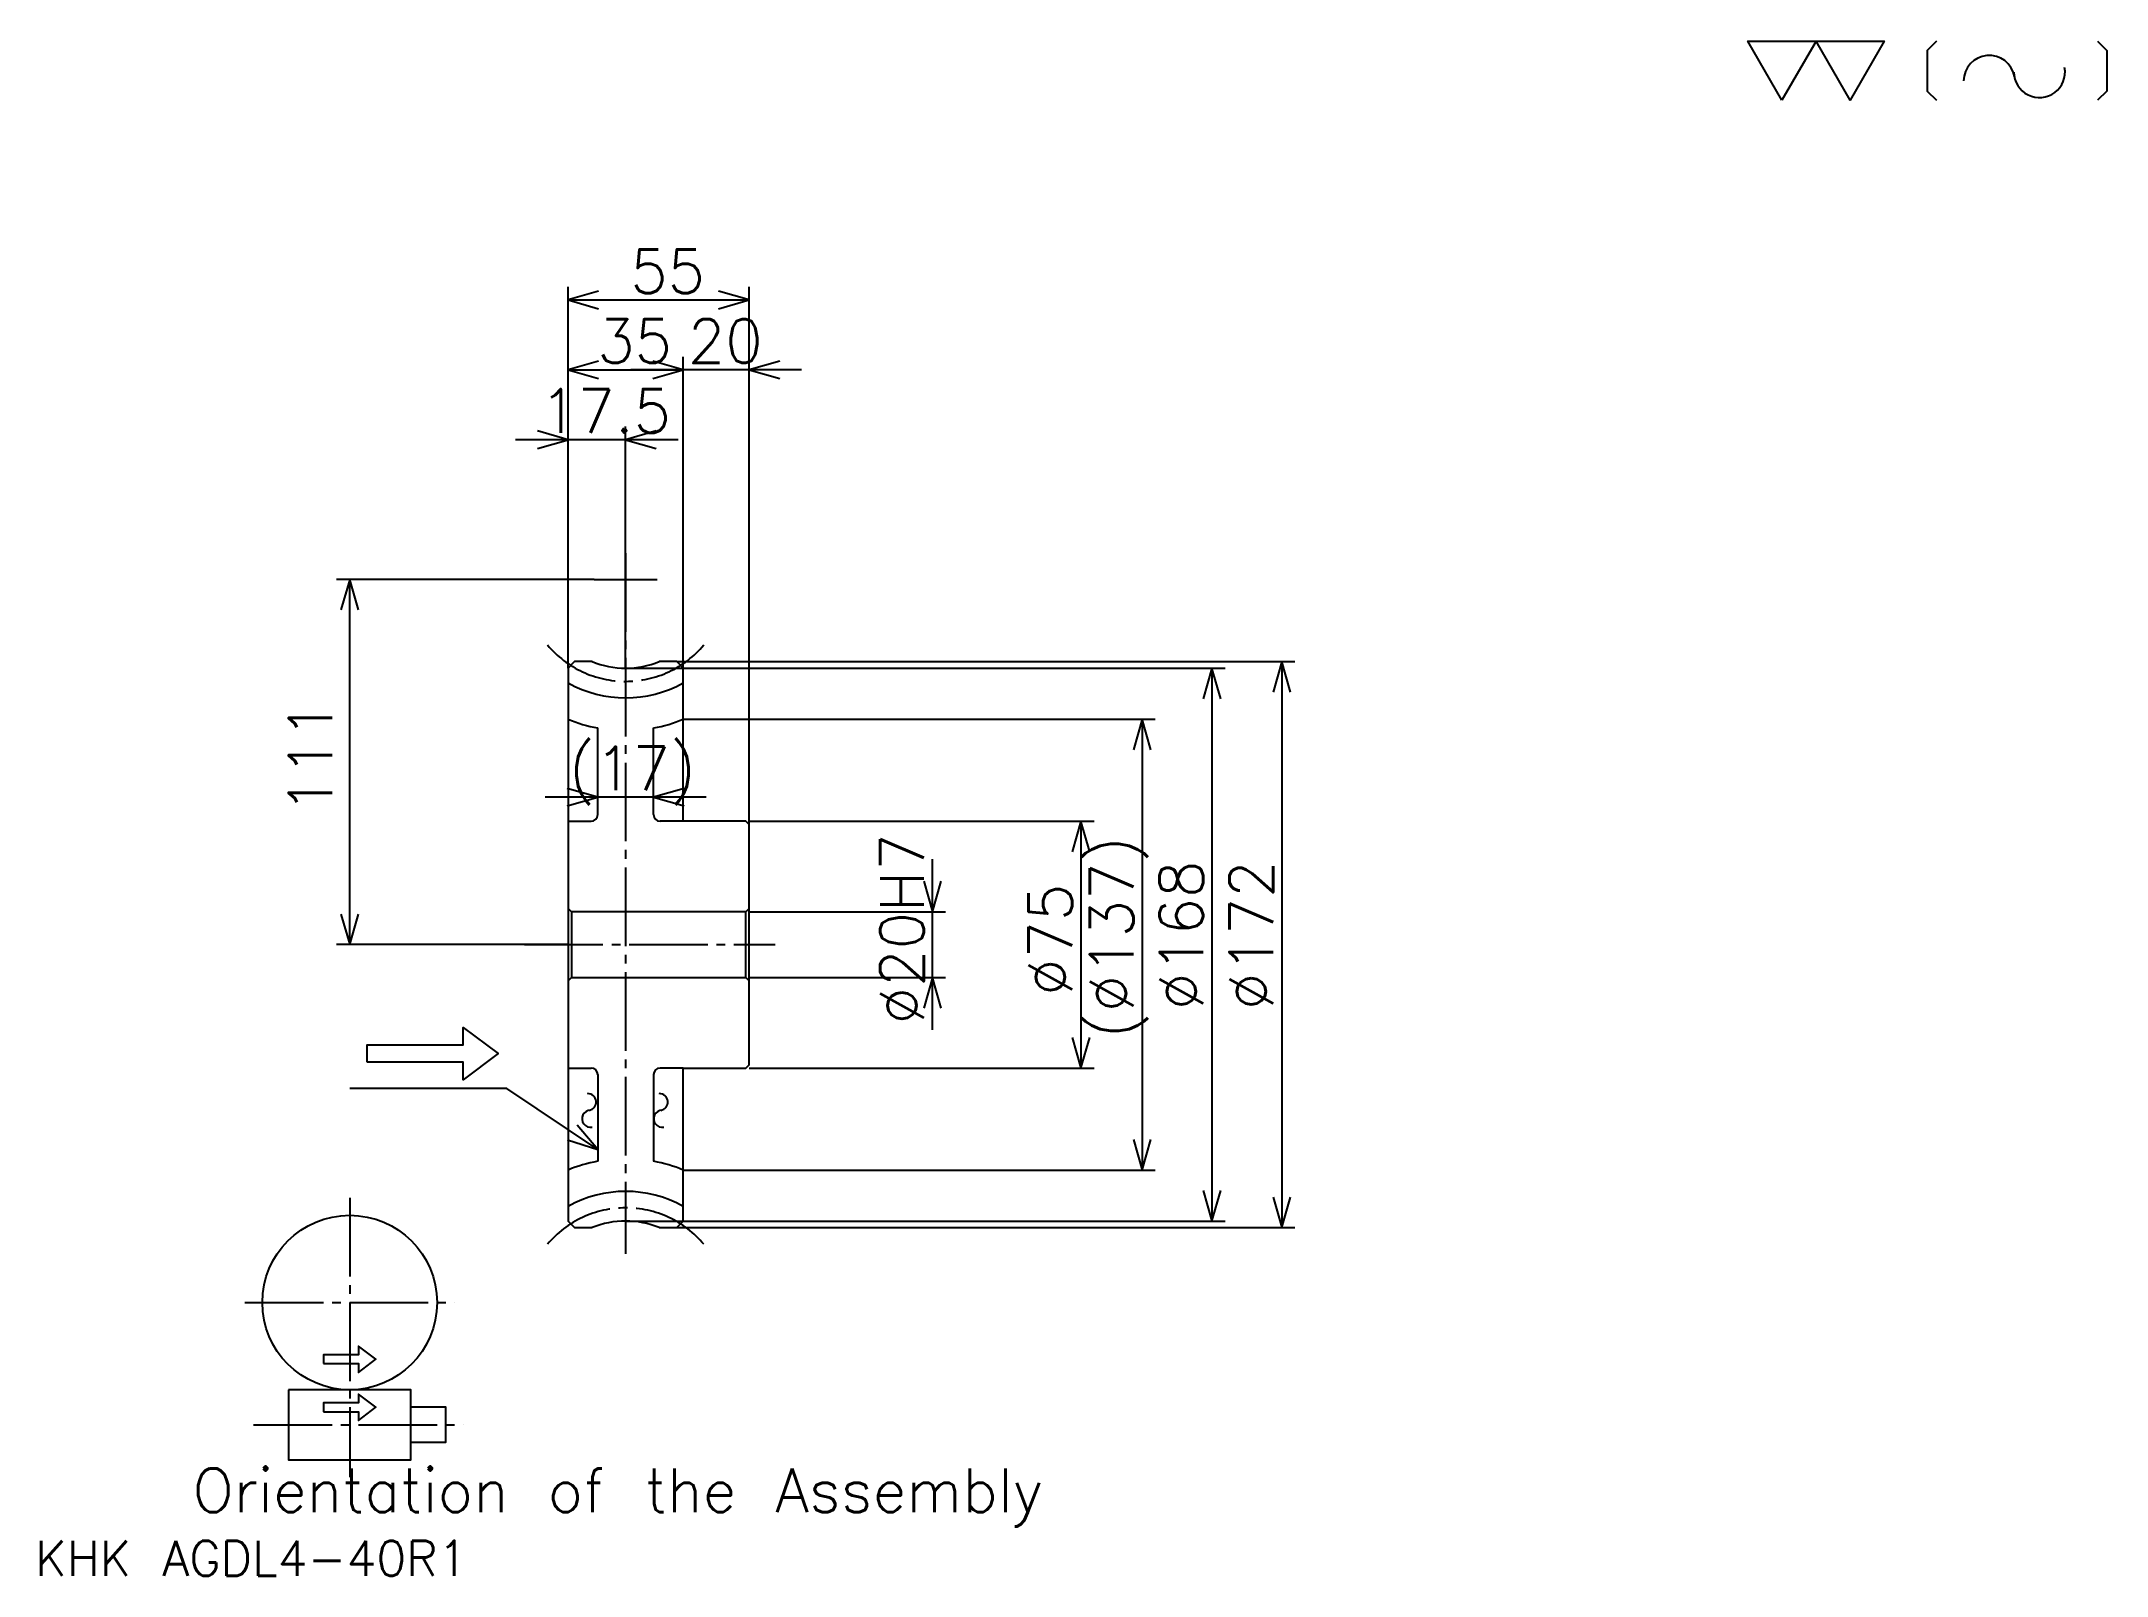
# Model space of a CAD drawing. Extents: x 28 to 656, y 29 to 495.
import ezdxf

# ---------------------------------------------------------------- set-up
doc = ezdxf.new("R2010")
doc.units = 0
doc.linetypes.add('DASHDOT', pattern=[31.836734, 23.877551, -2.653061, 2.653061, -2.653061])
doc.layers.get('0').update_dxf_attribs({"linetype": 'CONTINUOUS'})
doc.layers.add('DASHDOT', color=6, linetype='DASHDOT')
doc.styles.add('KANJI', font='TXT', dxfattribs={"bigfont": 'BIGFONT'})

msp = doc.modelspace()

# ---------------------------------------------------------------- linework, layer by layer
at = {"color": 5}
for p, q in [((188.367355, 306.969391), (188.367355, 420.846924)), ((243.367355, 306.969391), (243.367355, 420.846924)), ((188.367355, 416.86734), (243.367355, 416.86734)), ((188.367355, 395.642853), (223.367355, 395.642853)), ((259.285706, 395.642853), (207.44899, 395.642853)), ((223.367355, 306.969391), (223.367355, 399.622437)), ((188.367355, 306.969391), (188.367355, 378.397949)), ((205.867355, 331.969391), (205.867355, 378.397949)), ((221.785721, 374.418365), (172.44899, 374.418365)), ((196.326538, 331.969391), (118.061234, 331.969391)), ((122.040825, 220.969391), (122.040825, 331.969391)), ((205.867355, 304.969391), (205.867355, 331.969391)), ((188.367355, 304.969391), (188.367355, 306.969391)), ((205.867355, 304.969391), (243.367355, 304.969391)), ((221.367355, 306.969391), (243.367355, 306.969391)), ((223.367355, 304.969391), (223.367355, 306.969391)), ((243.367355, 306.969391), (409.183685, 306.969391)), ((243.367355, 257.469391), (243.367355, 306.969391)), ((243.367355, 304.969391), (387.959198, 304.969391)), ((383.979614, 304.969391), (383.979614, 136.969391)), ((405.204102, 306.969391), (405.204102, 134.969391)), ((223.367355, 289.469391), (243.367355, 289.469391)), ((243.367355, 289.469391), (366.734711, 289.469391)), ((362.755127, 289.469391), (362.755127, 152.469391)), ((230.285721, 265.775513), (181.44899, 265.775513)), ((243.367355, 258.469391), (348.163269, 258.469391)), ((344.183685, 258.469391), (344.183685, 183.469391)), ((299.081635, 195.051025), (299.081635, 246.887756)), ((243.367355, 230.969391), (303.061218, 230.969391)), ((188.367355, 220.969391), (118.061234, 220.969391)), ((243.367355, 210.969391), (303.061218, 210.969391)), ((243.367355, 183.469391), (348.163269, 183.469391)), ((223.367355, 152.469391), (243.367355, 152.469391)), ((243.367355, 152.469391), (366.734711, 152.469391)), ((205.867355, 136.969391), (243.367355, 136.969391)), ((221.367355, 134.969391), (243.367355, 134.969391)), ((243.367355, 136.969391), (387.959198, 136.969391)), ((243.367355, 134.969391), (409.183685, 134.969391))]:
    msp.add_line(p, q, dxfattribs=at)
at = {"color": 4}
for p, q in [((197.367355, 260.469391), (197.367355, 286.802246)), ((214.367355, 260.469391), (214.367355, 286.802246)), ((223.367355, 258.469391), (216.367355, 258.469391)), ((243.367355, 231.969391), (242.367355, 230.969391)), ((188.367355, 209.969391), (189.367355, 210.969391)), ((243.367355, 209.969391), (242.367355, 210.969391)), ((223.367355, 183.469391), (216.367355, 183.469391)), ((197.367355, 181.469391), (197.367355, 155.136536)), ((214.367355, 181.469391), (214.367355, 155.136536))]:
    msp.add_line(p, q, dxfattribs=at)
at = {"color": 7}
for points in [[(557.142883, 477.551025), (546.795959, 495.485718), (588.183716, 495.485718), (577.836792, 477.551025), (567.489807, 495.485718), (557.142883, 477.551025)], [(604.049011, 495.485718), (601.289795, 492.726532), (601.289795, 480.310211), (604.049011, 477.551025)], [(653.024536, 495.485718), (655.783691, 492.726532), (655.783691, 480.310211), (653.024536, 477.551025)]]:
    msp.add_lwpolyline(points, dxfattribs=at)
at = {"color": 5}
for points in [[(197.653076, 419.520386), (188.367355, 416.86734), (197.653076, 414.214294)], [(234.081635, 414.214294), (243.367355, 416.86734), (234.081635, 419.520386)], [(197.653076, 398.295898), (188.367355, 395.642853), (197.653076, 392.989807)], [(214.081635, 392.989807), (223.367355, 395.642853), (214.081635, 398.295898)], [(214.081635, 392.989807), (223.367355, 395.642853), (214.081635, 398.295898)], [(252.653076, 398.295898), (243.367355, 395.642853), (252.653076, 392.989807)], [(179.081635, 371.76532), (188.367355, 374.418365), (179.081635, 377.071411)], [(215.153076, 377.071411), (205.867355, 374.418365), (215.153076, 371.76532)], [(124.693886, 322.683685), (122.040825, 331.969391), (119.387764, 322.683685)], [(386.63266, 295.683685), (383.979614, 304.969391), (381.326538, 295.683685)], [(407.857147, 297.683685), (405.204102, 306.969391), (402.551025, 297.683685)], [(365.408173, 280.183685), (362.755127, 289.469391), (360.102051, 280.183685)], [(188.081635, 263.122437), (197.367355, 265.775513), (188.081635, 268.428589)], [(223.653076, 268.428589), (214.367355, 265.775513), (223.653076, 263.122437)], [(346.836731, 249.183685), (344.183685, 258.469391), (341.53064, 249.183685)], [(296.428589, 240.255096), (299.081635, 230.969391), (301.734711, 240.255096)], [(119.387764, 230.255112), (122.040825, 220.969391), (124.693886, 230.255112)], [(301.734711, 201.683685), (299.081635, 210.969391), (296.428589, 201.683685)], [(127.346947, 185.200012), (127.346947, 190.506134), (156.530624, 190.506134), (156.530624, 195.812256), (167.142868, 187.853058), (156.530624, 179.893875), (156.530624, 185.200012), (127.346947, 185.200012)], [(341.53064, 192.755096), (344.183685, 183.469391), (346.836731, 192.755096)], [(197.367355, 158.669388), (169.795929, 177.240814), (122.040825, 177.240814)], [(188.183655, 161.656525), (197.367355, 158.669388), (191.14798, 166.057404)], [(360.102051, 161.755096), (362.755127, 152.469391), (365.408173, 161.755096)], [(381.326538, 146.255096), (383.979614, 136.969391), (386.63266, 146.255096)], [(402.551025, 144.255096), (405.204102, 134.969391), (407.857147, 144.255096)], [(114.081642, 93.622452), (124.693886, 93.622452), (124.693886, 90.969391), (130, 94.948982), (124.693886, 98.928574), (124.693886, 96.275513), (114.081642, 96.275513), (114.081642, 93.622452)], [(103.469398, 85.663269), (103.469398, 64.438782), (140.612259, 64.438782), (140.612259, 85.663269), (103.469398, 85.663269)], [(114.081642, 79.030609), (124.693886, 79.030609), (124.693886, 76.377548), (130, 80.357147), (124.693886, 84.336731), (124.693886, 81.68367), (114.081642, 81.68367), (114.081642, 79.030609)], [(140.612259, 69.744904), (151.224503, 69.744904), (151.224503, 80.357147), (140.612259, 80.357147)]]:
    msp.add_lwpolyline(points, dxfattribs=at)
at = {"color": 4}
for points in [[(195.669312, 306.969391), (190.367355, 306.969391), (188.367355, 304.969391), (188.367355, 209.969391)], [(216.065399, 134.969391), (221.367355, 134.969391), (223.367355, 136.969391), (223.367355, 183.469391), (242.367355, 183.469391), (243.367355, 184.469391), (243.367355, 257.469391), (242.367355, 258.469391), (223.367355, 258.469391), (223.367355, 304.969391), (221.367355, 306.969391), (216.065399, 306.969391)], [(188.367355, 258.469391), (195.367355, 258.469391)], [(188.367355, 231.969391), (189.367355, 230.969391), (189.367355, 210.969391), (242.367355, 210.969391), (242.367355, 230.969391), (189.367355, 230.969391)], [(188.367355, 209.969391), (188.367355, 136.969391), (190.367355, 134.969391), (195.669312, 134.969391)], [(188.367355, 183.469391), (195.367355, 183.469391)]]:
    msp.add_lwpolyline(points, dxfattribs=at)
at = {"color": 5}
msp.add_circle((122.040825, 112.193878), 26.530612, dxfattribs=at)
at = {"color": 7}
for centre, radius, start, end in [((620.086792, 483.44635), 7.760204, 10, 180), ((635.371399, 486.141418), 7.760204, 180, 10), ((194.304901, 173.13266), 2.586735, 280, 90), ((216.080414, 173.13266), 2.586735, 280, 90), ((195.203278, 168.037781), 2.586735, 90, 280), ((216.97879, 168.037781), 2.586735, 90, 280)]:
    msp.add_arc(centre, radius, start, end, dxfattribs=at)
at = {"color": 4}
for centre, radius, start, end in [((205.867355, 331.969391), 27, 247.808394163, 292.191603888), ((205.867355, 331.969391), 36, 240.91470233, 299.08529767), ((205.867355, 331.969391), 45.96, 247.619865231, 259.342166046), ((205.867355, 331.969391), 45.96, 280.657833954, 292.380134769), ((195.367355, 260.469391), 2, 270, 0), ((216.367355, 260.469391), 2, 180, 270), ((216.367355, 260.469391), 2, 180, 270), ((195.367355, 181.469391), 2, 0, 90), ((216.367355, 181.469391), 2, 90, 180), ((216.367355, 181.469391), 2, 90, 180), ((205.867355, 109.969391), 45.96, 100.657833954, 112.380134769), ((205.867355, 109.969391), 45.96, 67.619865231, 79.342166046), ((205.867355, 109.969391), 36, 60.91470233, 119.08529767), ((205.867355, 109.969391), 27, 67.808396112, 112.191605837)]:
    msp.add_arc(centre, radius, start, end, dxfattribs=at)
at = {"layer": 'DASHDOT', "color": 7}
for p, q in [((205.867355, 339.928589), (205.867355, 127.010208)), ((196.326538, 331.969391), (215.408173, 331.969391)), ((175.102051, 220.969391), (251.326538, 220.969391)), ((122.040825, 144.030609), (122.040825, 59.13266)), ((90.204086, 112.193878), (153.877563, 112.193878)), ((92.857155, 75.051025), (156.530624, 75.051025))]:
    msp.add_line(p, q, dxfattribs=at)
for centre, start, end in [((205.867355, 331.969391), 219.999998481, 320.000003523), ((205.867355, 109.969391), 39.999996477, 140.000001519)]:
    msp.add_arc(centre, 31, start, end, dxfattribs=at)

# ---------------------------------------------------------------- texts
at = {"color": 7, "style": 'KANJI'}
for s, height, p in [('55', 13.265306, (207.244904, 418.989807)), ('35', 13.265306, (197.244904, 397.76532)), ('20', 13.265306, (224.744904, 397.76532)), ('17.5', 13.265306, (179.872452, 376.540833)), ('(17)', 13.265306, (188.622452, 267.897949)), ('Orientation of the Assembly', 13.265306, (74.285721, 48.520416)), ('KHK AGDL4-40R1', 10.612245, (26.530613, 29.183674))]:
    msp.add_text(s, height=height, dxfattribs=at).set_placement(p)
for s, p in [('111', (116.734703, 260.88266)), ('%%c20H7', (296.428589, 196.760208)), ('(%%c137)', (360.102051, 192.448975)), ('%%c168', (381.326538, 201.071442)), ('%%c172', (402.551025, 201.071442)), ('%%c75', (341.53064, 205.38266))]:
    msp.add_text(s, height=13.265306, rotation=90, dxfattribs=at).set_placement(p)

doc.saveas('drawing.dxf')
